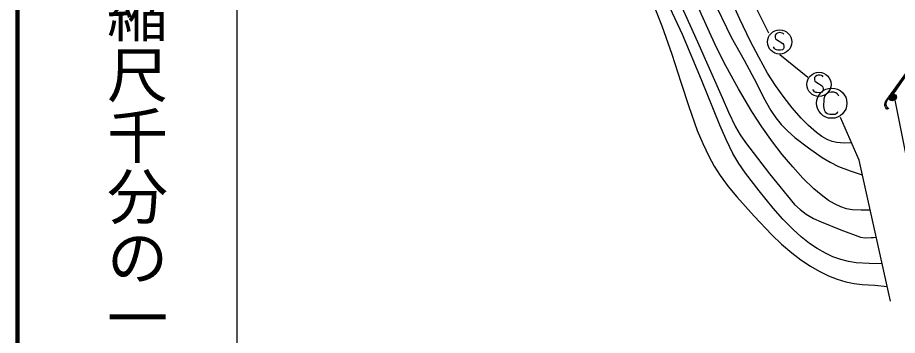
# Model space of a CAD drawing. Units: millimetres, scale not verified. Extents: x 40000 to 680000, y 20000 to 380000.
# Drawn here: x 40000 to 112218, y 262060 to 288191 of the extents above; entities that cross this region are included whole.
import ezdxf
from ezdxf.enums import TextEntityAlignment as Align

# ---------------------------------------------------------------- set-up
doc = ezdxf.new("R2010")
doc.units = ezdxf.units.MM
doc.header["$LTSCALE"] = 1000
for name, color, linetype, lineweight in [('M-BGD', 7, 'Continuous', 25), ('M-TTL', 2, 'Continuous', 140), ('M-TTL-BAND', 7, 'Continuous', 25)]:
    doc.layers.add(name, color=color, linetype=linetype, lineweight=lineweight)
doc.styles.add('@ＭＳ ゴシック', font='')
doc.styles.get('@ＭＳ ゴシック').set_extended_font_data('@MS Gothic')

msp = doc.modelspace()

# ---------------------------------------------------------------- linework, layer by layer
at = {"layer": 'M-BGD'}
for p, q in [((93775, 290731), (95811, 286185)), ((94565, 286798), (92944, 290308)), ((96662, 287285), (95438, 290000)), ((97014, 289850), (98577, 286592)), ((99280, 288057), (98477, 289856)), ((101668, 286916), (100411, 289418)), ((92358, 288816), (92886, 287499)), ((92886, 287499), (93689, 285196)), ((100139, 286281), (99280, 288057)), ((111573, 281742), (116019, 287964)), ((96126, 283081), (94565, 286798)), ((97381, 285733), (96662, 287285)), ((102191, 286744), (102181, 286629)), ((102260, 286851), (102191, 286744)), ((102373, 286922), (102260, 286851)), ((102504, 286951), (102373, 286922)), ((102659, 286945), (102504, 286951)), ((102763, 286921), (102659, 286945)), ((102837, 286883), (102763, 286921)), ((102889, 286820), (102837, 286883)), ((95811, 286185), (97828, 281617)), ((98577, 286592), (99644, 284699)), ((100833, 284932), (100139, 286281)), ((102181, 286629), (102183, 286554)), ((102183, 286554), (102219, 286453)), ((102219, 286453), (102286, 286395)), ((102286, 286395), (102818, 286058)), ((102818, 286058), (102874, 285965)), ((98147, 284223), (97381, 285733)), ((102126, 285656), (102060, 285774)), ((102202, 285578), (102126, 285656)), ((102295, 285529), (102202, 285578)), ((102395, 285510), (102295, 285529)), ((102625, 285500), (102395, 285510)), ((102781, 285539), (102625, 285500)), ((102855, 285626), (102781, 285539)), ((102894, 285719), (102855, 285626)), ((102874, 285965), (102909, 285839)), ((102909, 285839), (102894, 285719)), ((93689, 285196), (94436, 282868)), ((99644, 284699), (100672, 282751)), ((101567, 283634), (100833, 284932)), ((104861, 283273), (102564, 285132)), ((111681, 281795), (113971, 284976)), ((113971, 284976), (111891, 281940)), ((99184, 282334), (98147, 284223)), ((102211, 282613), (101567, 283634)), ((105413, 283253), (105403, 283138)), ((105403, 283138), (105405, 283063)), ((105483, 283360), (105413, 283253)), ((105596, 283430), (105483, 283360)), ((105727, 283460), (105596, 283430)), ((105882, 283453), (105727, 283460)), ((105986, 283429), (105882, 283453)), ((106059, 283391), (105986, 283429)), ((106112, 283329), (106059, 283391)), ((94436, 282868), (95085, 280882)), ((97631, 279343), (96126, 283081)), ((100672, 282751), (101230, 281630)), ((102910, 281621), (102211, 282613)), ((105405, 283063), (105441, 282961)), ((105441, 282961), (105509, 282903)), ((105509, 282903), (106040, 282566)), ((106040, 282566), (106096, 282474)), ((106096, 282474), (106131, 282347)), ((100277, 280471), (99184, 282334)), ((105348, 282164), (105283, 282282)), ((105425, 282086), (105348, 282164)), ((105518, 282037), (105425, 282086)), ((105617, 282018), (105518, 282037)), ((105847, 282009), (105617, 282018)), ((106004, 282047), (105847, 282009)), ((106077, 282134), (106004, 282047)), ((106116, 282228), (106077, 282134)), ((106131, 282347), (106116, 282228)), ((106243, 281733), (106183, 281485)), ((106369, 281903), (106243, 281733)), ((106574, 282032), (106369, 281903)), ((106769, 282062), (106574, 282032)), ((107013, 282052), (106769, 282062)), ((107155, 282008), (107013, 282052)), ((107271, 281935), (107155, 282008)), ((107355, 281843), (107271, 281935)), ((107400, 281723), (107355, 281843)), ((111283, 281335), (111573, 281742)), ((111389, 281390), (111681, 281795)), ((111891, 281940), (114941, 266564)), ((97828, 281617), (98349, 280401)), ((101230, 281630), (101840, 280538)), ((103587, 280760), (102910, 281621)), ((106183, 281485), (106157, 280873)), ((111188, 281074), (111205, 281175)), ((111195, 280971), (111188, 281074)), ((111214, 280886), (111195, 280971)), ((111205, 281175), (111238, 281259)), ((111238, 281259), (111283, 281335)), ((111293, 281129), (111311, 281230)), ((111299, 281026), (111293, 281129)), ((111318, 280941), (111299, 281026)), ((111311, 281230), (111344, 281314)), ((111367, 280838), (111318, 280941)), ((111344, 281314), (111389, 281390)), ((95085, 280882), (95793, 278909)), ((98349, 280401), (98922, 279215)), ((101091, 279207), (100277, 280471)), ((101840, 280538), (102237, 279944)), ((104316, 279932), (103587, 280760)), ((106157, 280873), (106196, 280609)), ((106196, 280609), (106284, 280449)), ((106284, 280449), (106459, 280310)), ((106459, 280310), (106682, 280251)), ((106682, 280251), (106919, 280241)), ((106919, 280241), (107101, 280253)), ((107101, 280253), (107197, 280305)), ((107197, 280305), (107288, 280382)), ((107288, 280382), (107329, 280468)), ((111264, 280783), (111214, 280886)), ((111329, 280699), (111264, 280783)), ((111399, 280638), (111329, 280699)), ((111433, 280754), (111367, 280838)), ((111502, 280692), (111433, 280754)), ((102237, 279944), (102681, 279388)), ((104927, 279306), (104316, 279932)), ((109081, 276465), (107542, 279965)), ((95793, 278909), (96237, 277833)), ((98151, 278161), (97631, 279343)), ((98922, 279215), (99306, 278553)), ((101956, 277976), (101091, 279207)), ((102681, 279388), (103223, 278839)), ((103223, 278839), (103811, 278328)), ((105574, 278730), (104927, 279306)), ((98721, 277015), (98151, 278161)), ((99306, 278553), (99746, 277915)), ((103811, 278328), (104913, 277484)), ((106012, 278412), (105574, 278730)), ((106464, 278158), (106012, 278412)), ((106854, 278004), (106464, 278158)), ((96237, 277833), (96735, 276784)), ((99746, 277915), (101729, 275355)), ((102764, 276928), (101956, 277976)), ((104913, 277484), (106054, 276685)), ((107252, 277910), (106854, 278004)), ((107845, 277870), (107252, 277910)), ((108454, 277891), (107845, 277870)), ((96735, 276784), (97177, 275978)), ((99208, 276193), (98721, 277015)), ((103627, 275907), (102764, 276928)), ((106054, 276685), (106704, 276296)), ((97177, 275978), (97672, 275199)), ((99746, 275403), (99208, 276193)), ((104467, 275001), (103627, 275907)), ((106704, 276296), (107392, 275955)), ((107392, 275955), (108340, 275579)), ((111650, 264878), (109081, 276465)), ((97672, 275199), (98335, 274306)), ((100864, 273950), (99746, 275403)), ((101729, 275355), (103768, 272824)), ((108340, 275579), (109314, 275257)), ((109314, 275257), (109333, 275251)), ((109333, 275251), (109352, 275245)), ((105367, 274122), (104467, 275001)), ((98335, 274306), (99049, 273445)), ((102028, 272536), (100864, 273950)), ((105958, 273610), (105367, 274122)), ((99049, 273445), (100455, 271866)), ((106569, 273160), (105958, 273610)), ((107061, 272866), (106569, 273160)), ((102825, 271625), (102028, 272536)), ((103768, 272824), (104224, 272404)), ((104224, 272404), (104722, 272028)), ((107571, 272630), (107061, 272866)), ((108036, 272480), (107571, 272630)), ((108506, 272391), (108036, 272480)), ((109240, 272350), (108506, 272391)), ((109989, 272369), (109240, 272350)), ((100455, 271866), (101904, 270330)), ((103658, 270763), (102825, 271625)), ((104722, 272028), (105319, 271686)), ((105319, 271686), (105949, 271395)), ((105949, 271395), (107561, 270731)), ((101904, 270330), (102701, 269561)), ((104310, 270171), (103658, 270763)), ((104997, 269627), (104310, 270171)), ((107561, 270731), (109178, 270132)), ((109178, 270132), (109606, 270088)), ((109606, 270088), (110052, 270103)), ((110052, 270103), (110261, 270123)), ((110261, 270123), (110482, 270147)), ((102701, 269561), (103539, 268837)), ((105634, 269195), (104997, 269627)), ((103539, 268837), (104283, 268272)), ((106303, 268815), (105634, 269195)), ((106924, 268527), (106303, 268815)), ((104283, 268272), (105072, 267750)), ((107564, 268298), (106924, 268527)), ((108200, 268138), (107564, 268298)), ((108838, 268039), (108200, 268138)), ((109897, 267969), (108838, 268039)), ((110967, 267959), (109897, 267969)), ((105072, 267750), (105806, 267331)), ((105806, 267331), (106575, 266961)), ((106575, 266961), (107270, 266690)), ((107270, 266690), (107990, 266475)), ((107990, 266475), (108655, 266337)), ((108655, 266337), (109337, 266258)), ((109337, 266258), (110362, 266200)), ((110362, 266200), (111382, 266089))]:
    msp.add_line(p, q, dxfattribs=at)
for centre, radius in [((102553, 286189), 995), ((105775, 282697), 995), ((106826, 281152), 1244), ((111776, 281597), 249), ((111776, 281597), 220), ((111776, 281597), 191), ((111776, 281597), 161), ((111883, 281650), 249), ((111776, 281597), 132), ((111883, 281650), 220), ((111776, 281597), 97.5), ((111883, 281650), 191), ((111776, 281597), 67.5), ((111883, 281650), 161), ((111883, 281650), 132), ((111883, 281650), 97.5), ((111883, 281650), 67.5), ((111883, 281650), 38.7), ((111883, 281650), 7.5), ((111776, 281597), 38.7), ((111776, 281597), 7.5)]:
    msp.add_circle(centre, radius, dxfattribs=at)
at = {"layer": 'M-TTL'}
msp.add_line((40000, 380000), (40000, 20000), dxfattribs=at)
at = {"layer": 'M-TTL-BAND'}
msp.add_line((58000, 370000), (58000, 20000), dxfattribs=at)

# ---------------------------------------------------------------- texts
at = {"layer": 'M-TTL-BAND', "style": '@ＭＳ ゴシック'}
msp.add_text('縮尺千分の一', height=3666, rotation=270, dxfattribs=at).set_placement((49777, 261030), align=Align.MIDDLE_RIGHT)

doc.saveas('drawing.dxf')
